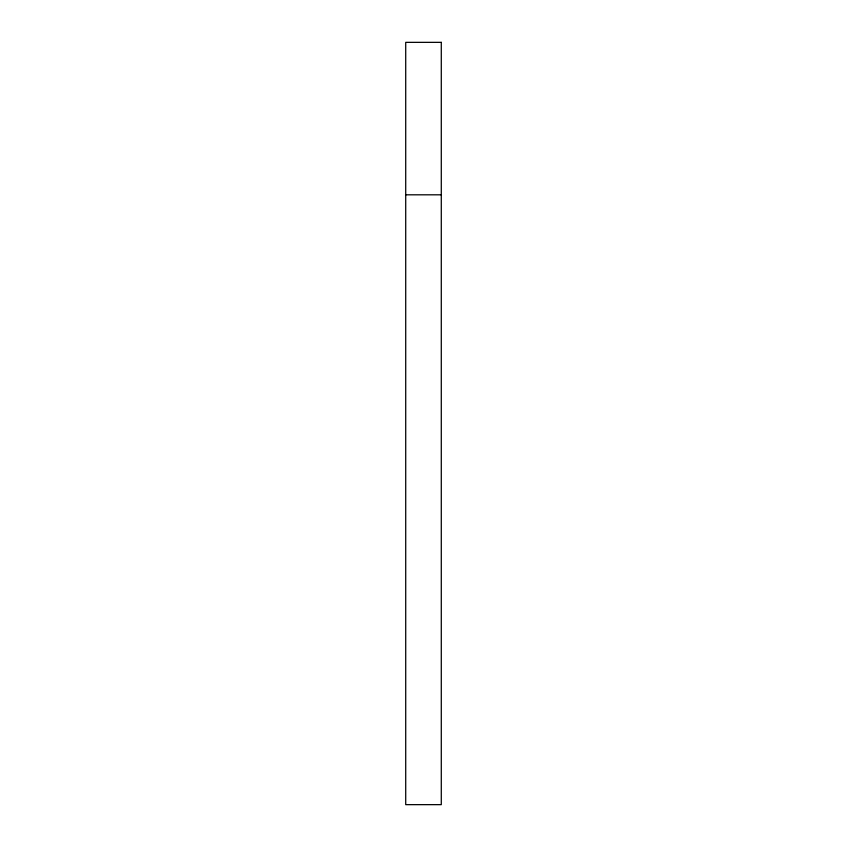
<?xml version="1.0" encoding="UTF-8"?>
<svg xmlns="http://www.w3.org/2000/svg" width="847" height="847" viewBox="0 0 847 847"><rect width="100%" height="100%" fill="white"/><g stroke="black" fill="none" stroke-linecap="round" stroke-linejoin="round"><path stroke-width="1.27" d="M405.713 194.81L441.287 194.81M441.287 42.35L405.713 42.35L405.713 804.65L441.287 804.65L441.287 42.35"/></g></svg>
